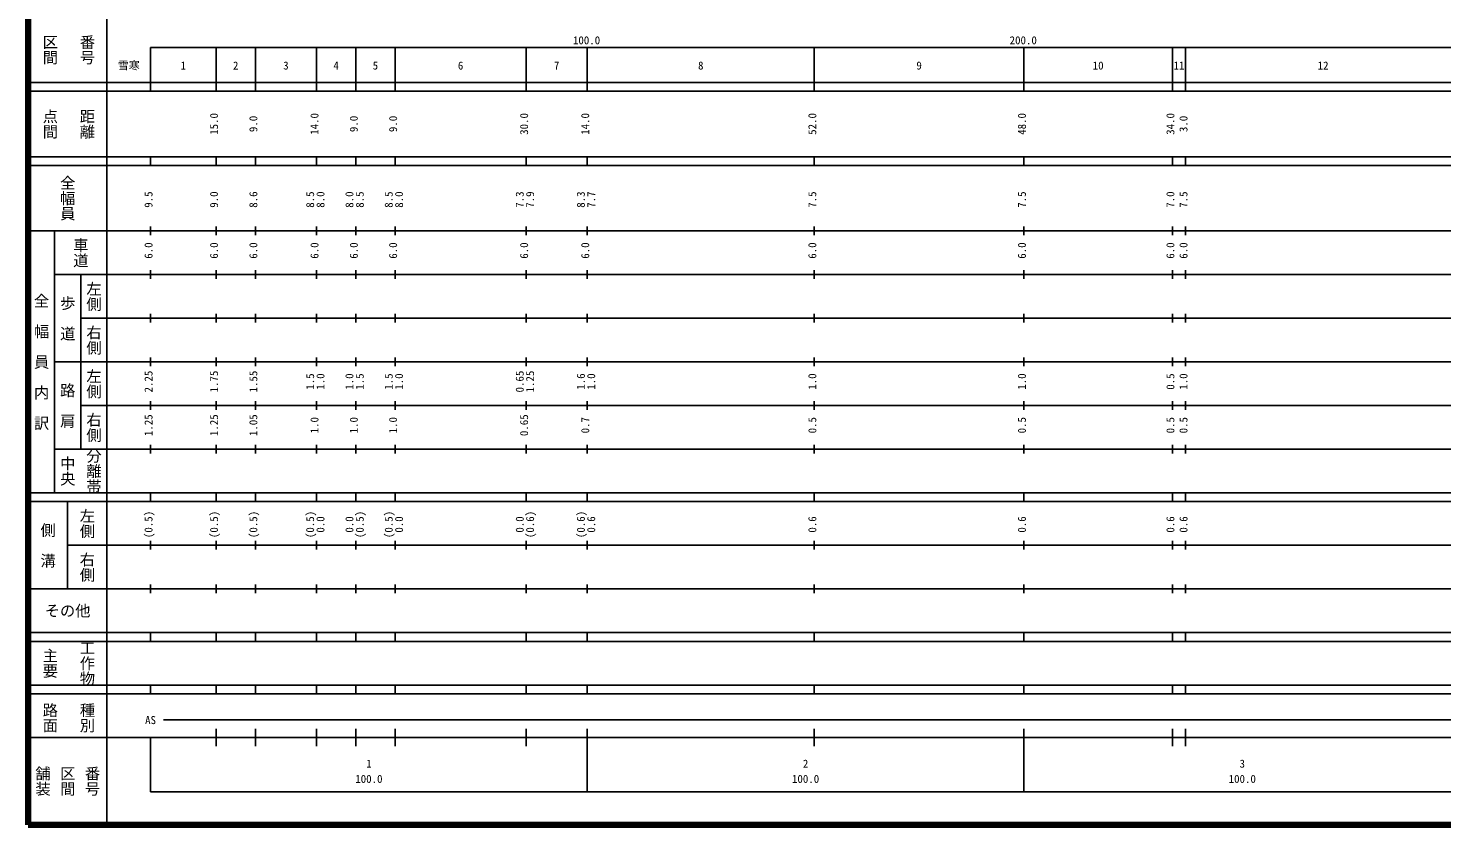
# Model space of a CAD drawing. Units: millimetres on the paper, enlarged 1000 times. Extents: x 40000 to 680000, y 20000 to 380000.
# Drawn here: x 40000 to 363676, y 20000 to 202409 of the extents above; entities that cross this region are included whole.
import ezdxf
from ezdxf.enums import TextEntityAlignment as Align

# ---------------------------------------------------------------- set-up
doc = ezdxf.new("R2010")
doc.units = ezdxf.units.MM
doc.header["$LTSCALE"] = 1000
doc.layers.add('M-TTL', color=2, linetype='Continuous', lineweight=140)
doc.layers.add('M-TTL-BAND', color=7, linetype='Continuous', lineweight=25)
doc.styles.add('@ＭＳ ゴシック', font='')
doc.styles.add('ＭＳ ゴシック', font='')
doc.styles.get('@ＭＳ ゴシック').set_extended_font_data('@MS Gothic')
doc.styles.get('ＭＳ ゴシック').set_extended_font_data('MS Gothic')

msp = doc.modelspace()

# ---------------------------------------------------------------- linework, layer by layer
at = {"layer": 'M-TTL'}
for p, q in [((40000, 380000), (40000, 20000)), ((40000, 20000), (680000, 20000))]:
    msp.add_line(p, q, dxfattribs=at)
at = {"layer": 'M-TTL-BAND'}
for p, q in [((58000, 370000), (58000, 20000)), ((68000, 198000), (579000, 198000)), ((68000, 198000), (68000, 188000)), ((83000, 188000), (83000, 198000)), ((92000, 188000), (92000, 198000)), ((106000, 188000), (106000, 198000)), ((115000, 188000), (115000, 198000)), ((124000, 188000), (124000, 198000)), ((154000, 188000), (154000, 198000)), ((168000, 188000), (168000, 198000)), ((220000, 188000), (220000, 198000)), ((268000, 188000), (268000, 198000)), ((302000, 188000), (302000, 198000)), ((305000, 188000), (305000, 198000)), ((40000, 190000), (579000, 190000)), ((40000, 188000), (579000, 188000)), ((40000, 173000), (579000, 173000)), ((68000, 171000), (68000, 173000)), ((83000, 171000), (83000, 173000)), ((92000, 171000), (92000, 173000)), ((106000, 171000), (106000, 173000)), ((115000, 171000), (115000, 173000)), ((124000, 171000), (124000, 173000)), ((154000, 171000), (154000, 173000)), ((168000, 171000), (168000, 173000)), ((220000, 171000), (220000, 173000)), ((268000, 171000), (268000, 173000)), ((302000, 171000), (302000, 173000)), ((305000, 171000), (305000, 173000)), ((40000, 171000), (579000, 171000)), ((40000, 156000), (579000, 156000)), ((46000, 96000), (46000, 156000)), ((68000, 155000), (68000, 157000)), ((83000, 155000), (83000, 157000)), ((92000, 155000), (92000, 157000)), ((106000, 155000), (106000, 157000)), ((115000, 155000), (115000, 157000)), ((124000, 155000), (124000, 157000)), ((154000, 155000), (154000, 157000)), ((168000, 155000), (168000, 157000)), ((220000, 155000), (220000, 157000)), ((268000, 155000), (268000, 157000)), ((302000, 155000), (302000, 157000)), ((305000, 155000), (305000, 157000)), ((46000, 146000), (579000, 146000)), ((52000, 146000), (52000, 106000)), ((68000, 145000), (68000, 147000)), ((83000, 145000), (83000, 147000)), ((92000, 145000), (92000, 147000)), ((106000, 145000), (106000, 147000)), ((115000, 145000), (115000, 147000)), ((124000, 145000), (124000, 147000)), ((154000, 145000), (154000, 147000)), ((168000, 145000), (168000, 147000)), ((220000, 145000), (220000, 147000)), ((268000, 145000), (268000, 147000)), ((302000, 145000), (302000, 147000)), ((305000, 145000), (305000, 147000)), ((52000, 136000), (579000, 136000)), ((68000, 135000), (68000, 137000)), ((83000, 135000), (83000, 137000)), ((92000, 135000), (92000, 137000)), ((106000, 135000), (106000, 137000)), ((115000, 135000), (115000, 137000)), ((124000, 135000), (124000, 137000)), ((154000, 135000), (154000, 137000)), ((168000, 135000), (168000, 137000)), ((220000, 135000), (220000, 137000)), ((268000, 135000), (268000, 137000)), ((302000, 135000), (302000, 137000)), ((305000, 135000), (305000, 137000)), ((68000, 125000), (68000, 127000)), ((83000, 125000), (83000, 127000)), ((92000, 125000), (92000, 127000)), ((106000, 125000), (106000, 127000)), ((115000, 125000), (115000, 127000)), ((124000, 125000), (124000, 127000)), ((154000, 125000), (154000, 127000)), ((168000, 125000), (168000, 127000)), ((220000, 125000), (220000, 127000)), ((268000, 125000), (268000, 127000)), ((302000, 125000), (302000, 127000)), ((305000, 125000), (305000, 127000)), ((46000, 126000), (579000, 126000)), ((68000, 115000), (68000, 117000)), ((83000, 115000), (83000, 117000)), ((92000, 115000), (92000, 117000)), ((106000, 115000), (106000, 117000)), ((115000, 115000), (115000, 117000)), ((124000, 115000), (124000, 117000)), ((154000, 115000), (154000, 117000)), ((168000, 115000), (168000, 117000)), ((220000, 115000), (220000, 117000)), ((268000, 115000), (268000, 117000)), ((302000, 115000), (302000, 117000)), ((305000, 115000), (305000, 117000)), ((52000, 116000), (579000, 116000)), ((68000, 105000), (68000, 107000)), ((83000, 105000), (83000, 107000)), ((92000, 105000), (92000, 107000)), ((106000, 105000), (106000, 107000)), ((115000, 105000), (115000, 107000)), ((124000, 105000), (124000, 107000)), ((154000, 105000), (154000, 107000)), ((168000, 105000), (168000, 107000)), ((220000, 105000), (220000, 107000)), ((268000, 105000), (268000, 107000)), ((302000, 105000), (302000, 107000)), ((305000, 105000), (305000, 107000)), ((46000, 106000), (579000, 106000)), ((40000, 96000), (579000, 96000)), ((40000, 94000), (579000, 94000)), ((49000, 94000), (49000, 74000)), ((68000, 94000), (68000, 96000)), ((83000, 94000), (83000, 96000)), ((92000, 94000), (92000, 96000)), ((106000, 94000), (106000, 96000)), ((115000, 94000), (115000, 96000)), ((124000, 94000), (124000, 96000)), ((154000, 94000), (154000, 96000)), ((168000, 94000), (168000, 96000)), ((220000, 94000), (220000, 96000)), ((268000, 94000), (268000, 96000)), ((302000, 94000), (302000, 96000)), ((305000, 94000), (305000, 96000)), ((68000, 83000), (68000, 85000)), ((83000, 83000), (83000, 85000)), ((92000, 83000), (92000, 85000)), ((106000, 83000), (106000, 85000)), ((115000, 83000), (115000, 85000)), ((124000, 83000), (124000, 85000)), ((154000, 83000), (154000, 85000)), ((168000, 83000), (168000, 85000)), ((220000, 83000), (220000, 85000)), ((268000, 83000), (268000, 85000)), ((302000, 83000), (302000, 85000)), ((305000, 83000), (305000, 85000)), ((49000, 84000), (579000, 84000)), ((68000, 73000), (68000, 75000)), ((83000, 73000), (83000, 75000)), ((92000, 73000), (92000, 75000)), ((106000, 73000), (106000, 75000)), ((115000, 73000), (115000, 75000)), ((124000, 73000), (124000, 75000)), ((154000, 73000), (154000, 75000)), ((168000, 73000), (168000, 75000)), ((220000, 73000), (220000, 75000)), ((268000, 73000), (268000, 75000)), ((302000, 73000), (302000, 75000)), ((305000, 73000), (305000, 75000)), ((40000, 74000), (579000, 74000)), ((40000, 64000), (579000, 64000)), ((40000, 62000), (579000, 62000)), ((68000, 62000), (68000, 64000)), ((83000, 62000), (83000, 64000)), ((92000, 62000), (92000, 64000)), ((106000, 62000), (106000, 64000)), ((115000, 62000), (115000, 64000)), ((124000, 62000), (124000, 64000)), ((154000, 62000), (154000, 64000)), ((168000, 62000), (168000, 64000)), ((220000, 62000), (220000, 64000)), ((268000, 62000), (268000, 64000)), ((302000, 62000), (302000, 64000)), ((305000, 62000), (305000, 64000)), ((40000, 52000), (579000, 52000)), ((68000, 50000), (68000, 52000)), ((83000, 50000), (83000, 52000)), ((92000, 50000), (92000, 52000)), ((106000, 50000), (106000, 52000)), ((115000, 50000), (115000, 52000)), ((124000, 50000), (124000, 52000)), ((154000, 50000), (154000, 52000)), ((168000, 50000), (168000, 52000)), ((220000, 50000), (220000, 52000)), ((268000, 50000), (268000, 52000)), ((302000, 50000), (302000, 52000)), ((305000, 50000), (305000, 52000)), ((40000, 50000), (579000, 50000)), ((71000, 44000), (565000, 44000)), ((40000, 40000), (579000, 40000)), ((68000, 40000), (68000, 27500)), ((83000, 38000), (83000, 42000)), ((92000, 38000), (92000, 42000)), ((106000, 38000), (106000, 42000)), ((115000, 38000), (115000, 42000)), ((124000, 38000), (124000, 42000)), ((154000, 38000), (154000, 42000)), ((168000, 27500), (168000, 42000)), ((220000, 38000), (220000, 42000)), ((268000, 27500), (268000, 42000)), ((302000, 38000), (302000, 42000)), ((305000, 38000), (305000, 42000)), ((68000, 27500), (579000, 27500))]:
    msp.add_line(p, q, dxfattribs=at)

# ---------------------------------------------------------------- texts
at = {"layer": 'M-TTL-BAND', "style": '@ＭＳ ゴシック'}
for s, p in [('番号', (53500, 197500)), ('区間', (45000, 197500)), ('点間', (45000, 180500)), ('距離', (53500, 180500)), ('全幅員', (49000, 163500)), ('車道', (52000, 151000)), ('左側', (55000, 141000)), ('全\u3000幅\u3000員\u3000内\u3000訳', (43000, 126000)), ('歩\u3000道', (49000, 136000)), ('右側', (55000, 131000)), ('左側', (55000, 121000)), ('路\u3000肩', (49000, 116000)), ('右側', (55000, 111000)), ('中央', (49000, 101000)), ('分離帯', (55000, 101000)), ('左側', (53500, 89000)), ('側\u3000溝', (44500, 84000)), ('右側', (53500, 79000)), ('工作物', (53500, 57000)), ('主要', (45000, 57000)), ('路面', (45000, 44500)), ('種別', (53500, 44500)), ('舗装', (43333, 30000)), ('区間', (49000, 30000)), ('番号', (54667, 30000))]:
    msp.add_text(s, height=2566, rotation=270, dxfattribs=at).set_placement(p, align=Align.MIDDLE_CENTER)
at = {"layer": 'M-TTL-BAND', "style": 'ＭＳ ゴシック'}
for s, p in [('100.0', (167844, 198195)), ('200.0', (267844, 198195)), ('雪寒', (63017, 192405)), ('1', (75500, 192405)), ('2', (87500, 192405)), ('3', (99000, 192405)), ('4', (110500, 192405)), ('5', (119500, 192405)), ('6', (139000, 192405)), ('7', (161000, 192405)), ('8', (194000, 192405)), ('9', (244000, 192405)), ('10', (285000, 192405)), ('11', (303500, 192405)), ('12', (336500, 192405)), ('AS', (68000, 42500)), ('1', (118000, 32523)), ('2', (218000, 32523)), ('3', (318000, 32523)), ('100.0', (118000, 29033)), ('100.0', (218000, 29033)), ('100.0', (318000, 29033))]:
    msp.add_text(s, height=1833, dxfattribs=at).set_placement(p, align=Align.BOTTOM_CENTER)
for s, p in [('15.0', (84000, 180500)), ('9.0', (93000, 180500)), ('14.0', (107000, 180500)), ('9.0', (116000, 180500)), ('9.0', (125000, 180500)), ('30.0', (155000, 180500)), ('14.0', (169000, 180500)), ('52.0', (221000, 180500)), ('48.0', (269000, 180500)), ('34.0', (303000, 180500)), ('3.0', (306000, 180500)), ('9.5', (69000, 163174)), ('9.0', (84000, 163174)), ('8.6', (93000, 163174)), ('8.5', (106000, 163174)), ('8.0', (108370, 163174)), ('8.0', (115000, 163174)), ('8.5', (117370, 163174)), ('8.5', (124000, 163174)), ('8.0', (126370, 163174)), ('7.3', (154000, 163174)), ('7.9', (156370, 163174)), ('8.3', (168000, 163174)), ('7.7', (170370, 163174)), ('7.5', (221000, 163174)), ('7.5', (269000, 163174)), ('7.0', (303000, 163174)), ('7.5', (306000, 163174)), ('6.0', (69000, 151500)), ('6.0', (84000, 151500)), ('6.0', (93000, 151500)), ('6.0', (107000, 151500)), ('6.0', (116000, 151500)), ('6.0', (125000, 151500)), ('6.0', (155000, 151500)), ('6.0', (169000, 151500)), ('6.0', (221000, 151500)), ('6.0', (269000, 151500)), ('6.0', (303000, 151500)), ('6.0', (306000, 151500)), ('2.25', (69000, 121500)), ('1.75', (84000, 121500)), ('1.55', (93000, 121500)), ('1.5', (106000, 121500)), ('1.0', (108370, 121500)), ('1.0', (115000, 121500)), ('1.5', (117370, 121500)), ('1.5', (124000, 121500)), ('1.0', (126370, 121500)), ('0.65', (154000, 121500)), ('1.25', (156370, 121500)), ('1.6', (168000, 121500)), ('1.0', (170370, 121500)), ('1.0', (221000, 121500)), ('1.0', (269000, 121500)), ('0.5', (303000, 121500)), ('1.0', (306000, 121500)), ('1.25', (69000, 111500)), ('1.25', (84000, 111500)), ('1.05', (93000, 111500)), ('0.65', (155000, 111500)), ('1.0', (107000, 111500)), ('1.0', (116000, 111500)), ('1.0', (125000, 111500)), ('0.7', (169000, 111500)), ('0.5', (221000, 111500)), ('0.5', (269000, 111500)), ('0.5', (303000, 111500)), ('0.5', (306000, 111500)), ('(0.5)', (69000, 88764)), ('(0.5)', (84000, 88764)), ('(0.5)', (93000, 88764)), ('(0.5)', (106000, 88764)), ('(0.5)', (117370, 88764)), ('(0.5)', (124000, 88764)), ('(0.6)', (156370, 88764)), ('(0.6)', (168000, 88764)), ('0.0', (108370, 88764)), ('0.0', (115000, 88764)), ('0.0', (126370, 88764)), ('0.0', (154000, 88764)), ('0.6', (170370, 88764)), ('0.6', (221000, 88764)), ('0.6', (269000, 88764)), ('0.6', (303000, 88764)), ('0.6', (306000, 88764))]:
    msp.add_text(s, height=1833, rotation=90, dxfattribs=at).set_placement(p, align=Align.BOTTOM_CENTER)
msp.add_text('その他', height=2566, dxfattribs=at).set_placement((49000, 69000), align=Align.MIDDLE_CENTER)

doc.saveas('drawing.dxf')
